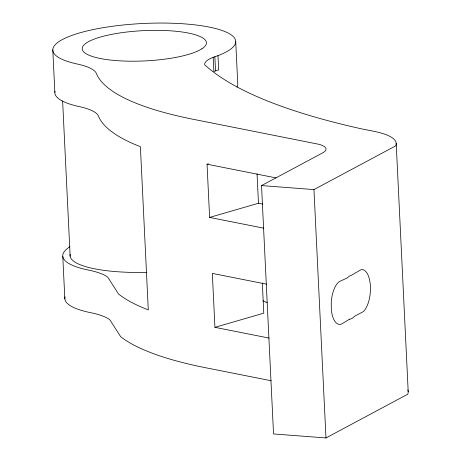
<?xml version="1.0" encoding="UTF-8"?>
<svg xmlns="http://www.w3.org/2000/svg" width="461" height="461" viewBox="0 0 461 461"><rect width="100%" height="100%" fill="white"/><g stroke="black" fill="none" stroke-linecap="round" stroke-linejoin="round"><path stroke-width="0.69" d="M407.755 389.948A78.284 19.08 -2.8 0 1 407.68 394.253L325.973 437.95L273.54 433.945L261.525 185.576L323.351 152.51A34.61 8.436 -2.8 0 0 318.782 144.276L193.678 119.387A337.389 82.231 -2.8 0 1 112.254 90.978L108.364 88.126A337.389 82.231 -2.8 0 1 96.234 73.103A73.074 17.812 -2.8 0 0 77.264 64.033A91.566 22.318 -2.8 0 1 77.909 33.417A91.566 22.318 -2.8 0 1 202.926 25.966A91.566 22.318 -2.8 0 1 217.978 55.643L218.67 69.836L213.875 71.513L213.189 57.32L217.978 55.643M261.525 185.576L313.958 189.586L395.665 145.889A78.284 19.08 -2.8 0 0 375.703 131.673L361.545 128.861A681.185 166.018 -2.8 0 1 204.696 64.736A46.993 11.456 -2.8 0 1 213.189 57.32M263.83 228.183L209.617 217.425L207.041 164.208L208.418 163.805M209.617 217.425L258.465 203.255L262.689 204.096M266.539 284.166L212.325 273.408L214.935 327.333L263.784 313.169L262.321 282.968M207.041 164.208L276.041 177.9M214.935 327.333L269.149 338.097M271.126 380.734L205.692 367.751A337.389 82.231 -2.8 0 1 150.707 352.619L144.512 350.112A337.389 82.231 -2.8 0 1 124.268 339.342L120.661 336.697L109.799 319.75A78.52 19.137 -2.8 0 0 91.272 312.812A91.566 22.318 -2.8 0 1 65.024 296.775M396.189 143.285L408.204 391.648M313.958 189.586L325.973 437.95M257.042 173.768L258.465 203.255M235.727 41.726L237.784 84.305A91.566 22.318 -2.8 0 1 237.006 87.141M214.849 56.703L215.541 70.896M62.621 100.901L70.135 256.201M52.796 49.823L54.853 92.396M62.782 256.31L64.845 298.889M146.633 272.376A84.242 20.532 -2.8 0 1 70.193 254.265M54.997 91.272A91.566 22.318 -2.8 0 0 79.327 106.612A73.074 17.812 -2.8 0 1 98.291 115.682A337.389 82.231 -2.8 0 0 110.421 130.705L114.311 133.557A337.389 82.231 -2.8 0 0 134.554 144.322L140.392 146.69L148.286 309.901L142.455 307.533A337.389 82.231 -2.8 0 1 122.211 296.769L118.604 294.124L107.736 277.176A78.52 19.137 -2.8 0 0 89.209 270.238A91.566 22.318 -2.8 0 1 69.893 246.744M267.219 302.675A675.959 164.744 -2.8 0 1 262.903 300.762M349.588 319.156L342.777 323.311A21.978 9.744 -85.6 0 1 331.315 309.296L331.246 302.52A21.978 9.744 -85.6 0 1 339.256 281.636L347.479 277.81A21.978 9.744 -85.6 0 1 349.582 276.058L349.887 275.891A21.978 9.744 -85.6 0 1 351.126 275.43L361.044 269.708A21.978 9.744 -85.6 0 1 370.396 286.137A21.978 9.744 -85.6 0 1 363.222 311.682L354.451 316.327A21.978 9.744 -85.6 0 1 349.588 319.156M201.883 48.808L198.524 50.681A62.172 15.15 -2.8 0 1 92.356 56.467A62.172 15.15 -2.8 0 1 138.087 30.962A62.172 15.15 -2.8 0 1 201.883 48.808"/></g></svg>
